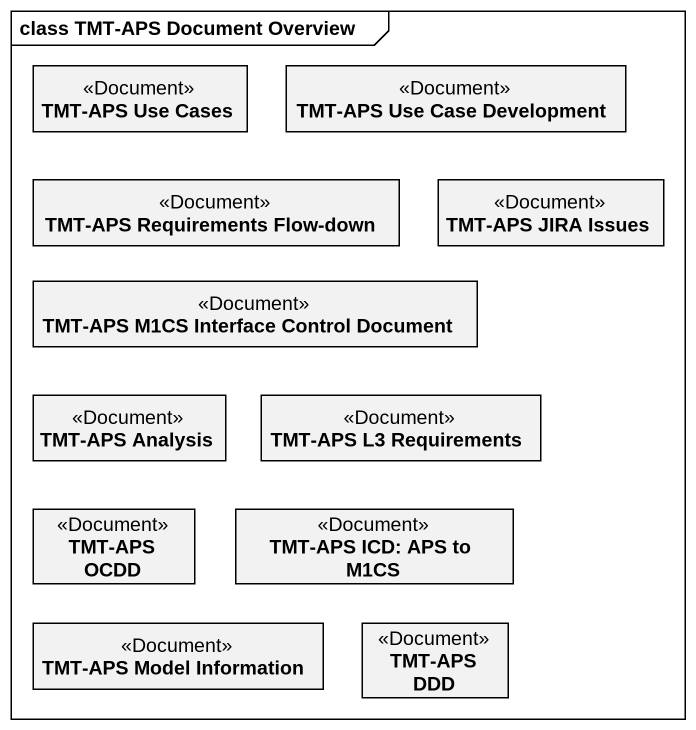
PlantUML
@startuml
mainframe class TMT-APS Document Overview
hide circle
hide empty members
class "TMT-APS Use Cases" as TMT_APS_Use_Cases <<Document>>
class "TMT-APS Use Case Development" as TMT_APS_Use_Case_Development <<Document>>
class "TMT-APS Requirements Flow-down" as TMT_APS_Requirements_Flow <<Document>>
class "TMT-APS JIRA Issues" as TMT_APS_JIRA_Issues <<Document>>
class "TMT-APS M1CS Interface Control Document" as TMT_APS_M1CS_Interface <<Document>>
class "TMT-APS Analysis" as TMT_APS_Analysis <<Document>>
class "TMT-APS L3 Requirements" as TMT_APS_L3_Requirements <<Document>>
class "TMT-APS OCDD" as TMT_APS_OCDD <<Document>>
class "TMT-APS ICD: APS to M1CS" as TMT_APS_ICD_APS_to_M1CS <<Document>>
class "TMT-APS Model Information" as TMT_APS_Model_Information <<Document>>
class "TMT-APS DDD" as TMT_APS_DDD <<Document>>
@enduml
